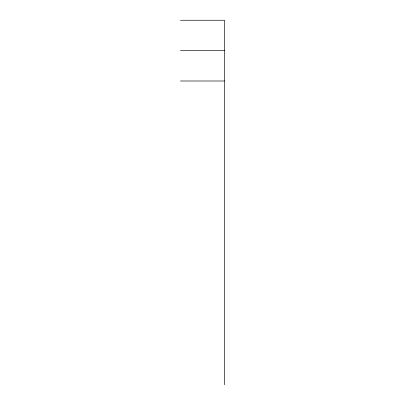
<?xml version="1.0" encoding="UTF-8"?>
<svg xmlns="http://www.w3.org/2000/svg" width="405" height="405" viewBox="0 0 405 405"><rect width="100%" height="100%" fill="white"/><g stroke="black" fill="none" stroke-linecap="round" stroke-linejoin="round"><path stroke-width="0.61" d="M180.498 20.25L224.502 20.25L224.502 384.75M180.498 50.625L224.502 50.625M180.498 81L224.502 81"/></g></svg>
